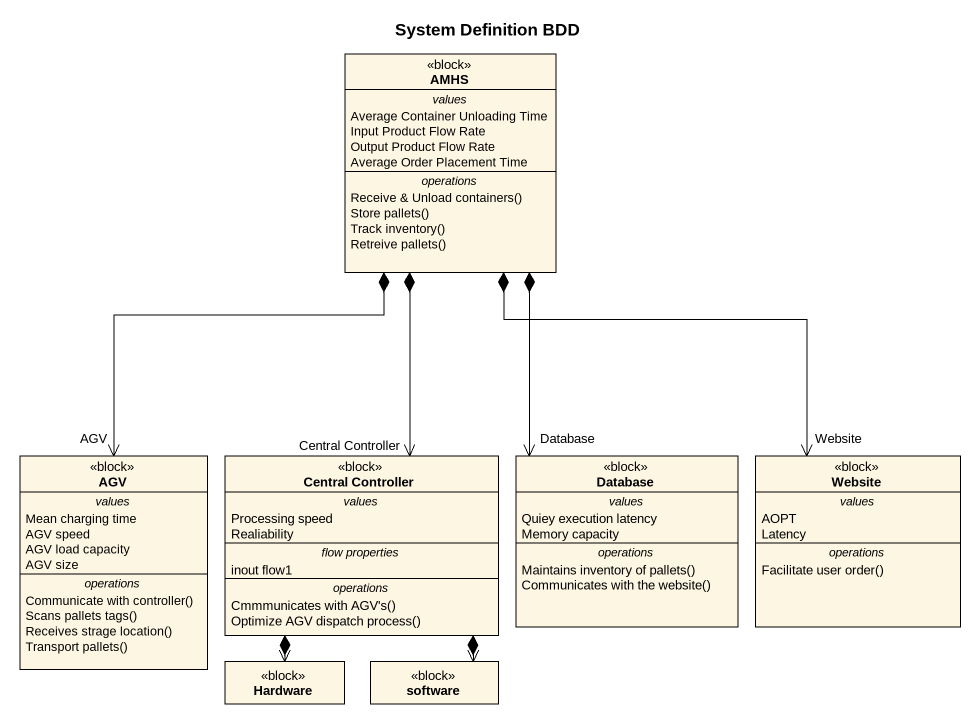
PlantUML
@startuml
title System Definition BDD
hide circle
hide empty members
class AMHS <<block>> {
  -- values --
  Average Container Unloading Time
  Input Product Flow Rate
  Output Product Flow Rate
  Average Order Placement Time
  -- operations --
  Receive & Unload containers()
  Store pallets()
  Track inventory()
  Retreive pallets()
}
class AGV <<block>> {
  -- values --
  Mean charging time
  AGV speed
  AGV load capacity
  AGV size
  -- operations --
  Communicate with controller()
  Scans pallets tags()
  Receives strage location()
  Transport pallets()
}
class "Central Controller" as Central_Controller <<block>> {
  -- values --
  Processing speed
  Realiability
  -- flow properties --
  inout flow1
  -- operations --
  Cmmmunicates with AGV's()
  Optimize AGV dispatch process()
}
class "Database" as Database_ <<block>> {
  -- values --
  Quiey execution latency
  Memory capacity
  -- operations --
  Maintains inventory of pallets()
  Communicates with the website()
}
class Website <<block>> {
  -- values --
  AOPT
  Latency
  -- operations --
  Facilitate user order()
}
class Hardware <<block>>
class software <<block>>
AMHS *--> "AGV" AGV
AMHS *--> "Central Controller" Central_Controller
AMHS *--> "Database" Database_
AMHS *--> "Website" Website
Central_Controller *--> Hardware
Central_Controller *--> software
@enduml
